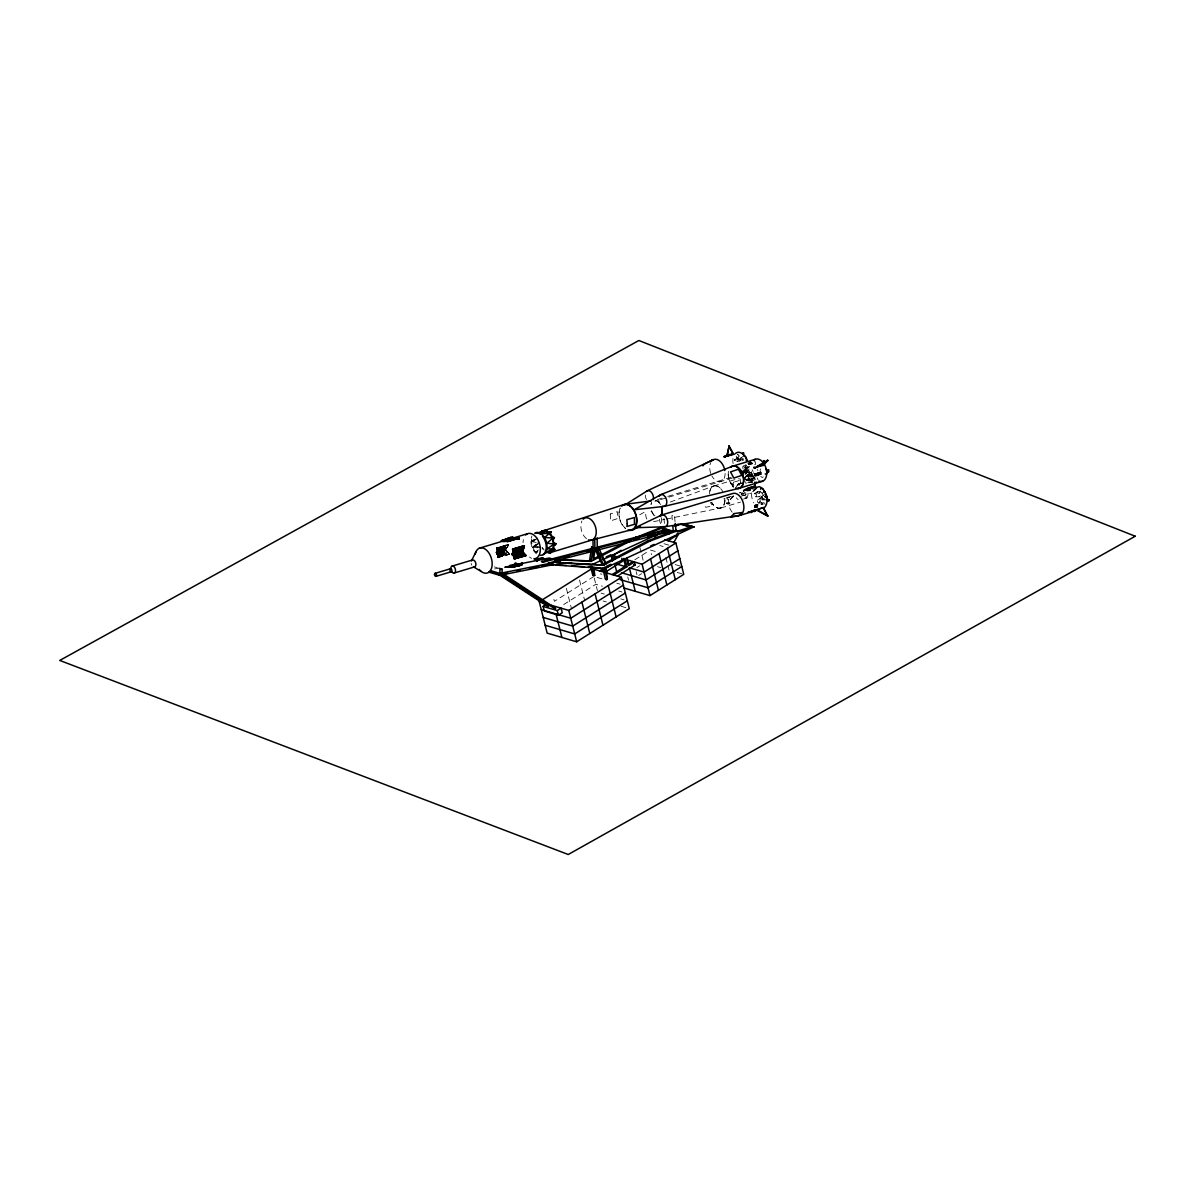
<?xml version="1.0" encoding="UTF-8"?>
<svg xmlns="http://www.w3.org/2000/svg" width="1195" height="1195" viewBox="0 0 1195 1195"><rect width="100%" height="100%" fill="white"/><g stroke="black" fill="none" stroke-linecap="round" stroke-linejoin="round"><path stroke-width="0.75" stroke-dasharray="5 3.75" d="M498.405 556.75L503.857 546.1L499.48 556.407L497.822 554.928L502.856 546.384L504.514 547.773L500.406 556.108C496.448 556.482 494.655 548.953 497.075 554.42L497.299 551.164L496.508 551.821M734.581 460.09L735.179 459.537M737.793 459.358L737.688 457.745L738.913 458.312M497.299 551.164L496.209 551.985L496.448 553.897L496.194 551.985M741.527 474.609L748.115 467.813L748.249 466.453M757.376 487.53L751.76 492.952L751.595 494.297A11.562 7.26 73.2 0 0 753.716 502.871M724.319 498.912L725.141 498.957L723.811 498.883M537.645 551.941L535.539 552.284L537.855 551.179M762.38 504.753L763.187 504.066M535.674 552.06L537.735 551.881M726.261 503.155L728.681 502.363L729.831 503.125L729.308 503.872L726.261 503.155L729.308 503.872M727.411 503.917L729.831 503.125M749.235 472.219L749.205 470.86M763.097 499.211L761.932 496.567L761.17 498.808M735.209 460.12L734.805 459.149L734.686 460.06M739.018 459.433L738.943 458.297M535.599 552.15L538.392 549.999M496.298 553.882L497.553 553.569L500.944 547.011L500.526 548.057M502.049 546.623L504.648 548.475L501.138 555.555M744.858 471.98L748.682 470.292M747.951 470.412L748.13 472.04L749.295 471.965M503.259 554.136L504.17 554.749L505.097 552.912C489.651 541.41 510.399 551.403 503.498 554.734M499.585 547.429L496.836 548.146L497.882 557.214L497.284 548.206L505.365 545.637M739.585 492.952L740.78 492.459L739.735 492.654M497.942 548.61L497.165 548.52L504.126 554.868M498.33 548.4C494.237 548.43 504.693 561.769 504.887 550.97L500.571 547.116L497.613 553.001L500.795 555.989M497.329 550.432L498.733 547.743L497.434 551.089L502.244 555.511L504.783 550.327M501.347 555.735L497.553 552.359L499.883 547.609L504.708 552.015M498.091 556.855L503.439 546.249L504.454 547.131L499.868 556.183L497.717 554.39L501.556 546.847L504.813 549.745M497.807 554.868L501.915 546.698C507.248 547.728 503.214 555.436 500.496 555.75M504.574 547.668L503.005 546.294L498.554 556.706L502.438 546.563L497.897 555.585L499.047 556.571M499.002 556.571L504.111 546.279M504.514 547.205L499.943 556.258L499.256 555.809M500.869 555.914L504.634 548.326M504.738 549.685L501.721 555.66L497.449 551.821L499.181 547.609M501.915 555.272L504.813 550.327L501.407 547.146M504.619 554.599L505.141 553.524L504.006 554.226M497.942 549.192L497.254 548.161L504.604 554.704M508.697 544.591L505.918 549.491L508.697 544.591L505.59 545.682M502.692 546.623L503.558 546.757M734.671 460.194L738.988 459.403M508.413 545.264L505.306 549.745L508.413 545.264L507.815 544.666M542.679 549.177L542.903 548.475M745.023 474.609L747.114 472.473L745.501 473.384M735.627 487.665L738.465 483.706L737.464 485.349M737.524 484.826L744.799 481.794M737.688 484.767L738.465 483.706L737.091 485.215M537.601 547.818L532.477 547.19M745.501 476.835L747.398 474.654L752.148 473.22M753.731 472.742L752.372 474.206L746.038 476.118L743.574 479.329L748.608 480.913L755.016 478.926M737.166 461.375L736.957 461.599A1.688 1.061 73.2 0 1 738.271 461.569L737.166 461.375L740.093 459.403M743.723 472.787L745.949 470.486L747.069 472.518M743.947 472.727L746.173 470.427L747.278 472.443L742.468 473.862M753.462 490.622L755.912 488.247M733.327 495.656L728.98 500.884L733.625 496.179L726.799 498.24L728.98 500.884M754.194 477.895L749.609 479.285L748.608 480.913L749.982 479.404L754.732 477.97M743.484 472.533L746.158 469.889L747.592 472.383M756.375 488.441L753.701 491.085L748.951 492.519M742.379 495.029L744.634 492.863M746.038 476.118L753.492 473.444M738.719 456.415L736.464 458.507L739.511 456.176L737.554 454.384L739.511 456.176M737.853 457.61L734.611 459.911M764.128 502.378L761.021 504.619L764.128 502.378L765.188 504.499M531.118 541.499L534.031 539.348M533.792 540.947L537.675 538.108M532.238 547.31L537.944 542.694M537.869 543.486L533.672 546.892L540.648 547.519M535.031 546.503L540.603 542.022M535.196 539.214L532.462 541.23L539.274 542.366M744.246 469.964L747.189 467.828M535.718 552.015L537.645 551.209M740.631 458.088L743.544 456.117M748.921 473.743L751.864 471.771M745.949 477.089L748.892 475.117M752.028 480.42L749.101 482.392A1.688 1.061 73.2 0 1 750.206 482.571M754.568 493.61L757.525 491.623M761.394 496.672L764.352 494.685M757.779 499.854L760.707 497.867M752.013 479.165L754.941 477.208M542.216 548.52L542.231 547.549M593.87 576.468L554.405 601.324L553.225 596.619M563.682 604.565L595.842 584.31L602.399 586.237M634.844 559.753L648.915 550.895M636.815 567.595L639.624 565.832M638.787 575.437L641.595 573.66M639.669 514.746L646.211 511.266M744.978 471.786L745.396 472.921L748.906 472.458M670.305 502.049L713.505 486.007M509.518 554.375L497.643 557.617L496.508 547.893L507.397 544.532L508.741 545.039M496.836 548.146C498.868 548.161 509.428 543.411 507.726 545.323M743.484 499.047L746.502 498.061L745.919 495.372L744.814 495.701L745.396 498.405L746.502 498.061M496.508 547.893L505.545 545.249M499.824 547.385L503.11 549.805M501.467 546.847L497.688 553.643L497.329 552.478M504.753 545.697L505.604 545.697M507.711 545.01L505.545 545.234L506.68 554.958M496.448 551.313L497.747 551.328M496.732 553.733L499.913 556.198M503.961 546.578L504.305 545.891L505.351 554.465L503.259 555.137L497.837 550.268M498.061 556.855L503.648 555.033L497.165 549.252M497.882 557.214L509.264 554.241L505.306 549.745M497.643 557.617L509.264 554.241M505.47 545.727L505.799 554.644L509.473 553.942L505.351 550.073L509.503 554.077M498.091 557.348L506.65 554.629L505.784 554.54M497.688 554.226L496.806 554.39M754.015 461.853L755.135 461.509L755.718 464.198L754.598 464.541M744.619 468.873L748.115 467.813M741.408 471.323L746.158 469.889M744.44 470.576L751.431 468.47L753.044 471.457M741.378 471.876L746.173 470.427M657.22 499.585L666.033 496.926M667.796 496.388L731.265 477.223M732.311 478.06L654.935 501.317M713.564 486.066L734.91 479.628M746.278 476.357L752.596 474.445M733.461 487.485L731.056 483.004L741.557 479.822M748.473 480.42L754.508 478.314M738.301 483.766L741.647 483.288M738.405 484.393L744.515 482.556M752.596 482.003L746.352 482.989A11.562 7.26 73.2 0 1 744.515 481.137M726.515 497.717L731.624 496.179M740.96 493.893L744.47 492.833M741.258 496.119L751.76 492.952M720.929 507.98L740.497 502.064M507.666 544.89L508.487 544.666M653.59 521.662L664.495 519.437M666.317 519.063L720.869 507.92M494.625 568.954L498.27 568.222M746.89 472.548L749.967 472.458L752.805 474.639M744.843 467.35L748.324 467.364M749.803 476.88L753.298 476.895M746.83 480.226L750.326 480.256M755.658 496.776A1.688 1.061 73.2 0 0 755.942 494.162A1.688 1.061 73.2 0 0 754.135 494.491A1.688 1.061 73.2 0 0 755.658 496.776L759.303 496.791A2.763 1.733 73.2 0 0 759.766 492.504A2.763 1.733 73.2 0 0 756.808 493.057A2.763 1.733 73.2 0 0 759.303 496.791M762.485 499.824L766.129 499.839M758.631 502.99L762.111 503.005M761.648 496.567L763.187 498.853A1.688 1.061 73.2 0 1 761.618 499.48A1.688 1.061 73.2 0 1 761.185 496.881M531.387 541.604L536.256 542.44M535.091 546.444L543.74 547.25M504.395 546.19L498.614 556.347M501.422 546.832L504.424 549.446M501.885 547.564L504.813 550.327M499.794 547.967L497.538 551.731M497.225 549.73L503.214 555.107L504.947 551.627L500.093 547.265M497.568 550.044L498.24 547.908L505.186 554.525M504.708 551.448L502.931 555.018M497.344 551.014L500.093 553.449M497.792 551.97L501.452 555.436M508.906 553.494L505.948 549.819M498.001 553.897L500.332 556.138M499.48 554.062L498.569 553.434M498.853 554.271L499.824 554.973M500.018 554.57L501.407 555.78M745.262 479.748L748.682 480.838M664.047 543.74L669.349 545.293M659.819 545.532L663.106 546.503M655.233 551.448L650.319 550.014L651.499 554.719M675.235 564.593L681.792 566.505M657.534 566.654L660.82 567.61M677.207 572.435L683.764 574.347M600.323 573.839L601.862 574.302M597.141 577.439L606.985 580.322M616.814 583.205L620.086 584.176M618.786 591.047L622.057 592.018M601.085 593.123L604.356 594.079M620.758 598.889L624.029 599.86M494.222 566.863L497.389 567.789M603.057 600.965L606.328 601.921M621.086 606.253L626.001 607.687M542.157 547.668L542.814 548.624M731.056 483.004L732.057 483.602A11.562 7.26 73.2 0 1 733.894 485.439M726.276 503.08L727.426 503.857M498.061 548.132L497.225 549.162L503.692 554.913M499.032 547.893L505.186 553.524M498.3 547.818L505.306 554.077M745.456 470.083L755.793 479.628M752.387 474.505L753.627 476.297M752.088 474.534L754.433 478.642M705.214 506.665L705.901 507.352L712.534 505.649L710.248 502.408M542.859 548.326L542.664 548.311A10.382 6.513 73.2 0 0 544.248 550.103M747.383 475.296L749.609 479.285M752.76 488.874L753.686 490.547M736.18 456.176L737.27 458.253M762.126 492.28L763.142 495.357M754.732 478.239L754.926 479.001M665.854 557.482L669.006 570.015M639.908 547.489L641.088 552.195M641.879 555.331L643.851 563.174M636.188 571.613L636.98 574.75M627.748 576.931L628.54 580.068M594.259 578.036L597.41 590.584M579.53 580.053L584.654 600.443M566.37 588.328L571.494 608.718M740.392 480.002L740.795 483.437M508.726 553.853L508.816 554.599M505.336 545.323L506.396 554.719M497 547.952L498.121 557.677M675.041 521.647L674.428 514.731L671.904 515.672L672.516 522.603M663.972 518.391L664.435 523.589M661.283 517.614L661.91 524.545M732.162 512.222A11.562 7.26 73.2 0 1 729.607 496.298M741.423 494.775A11.562 7.26 73.2 0 1 742.229 492.489M660.701 523.664A6.139 3.854 73.2 0 1 659.565 519.108M764.755 499.211A2.659 1.673 73.2 0 1 764.352 498.733M759.706 491.279A1.688 1.061 73.2 0 1 759.213 493.52A1.688 1.061 73.2 0 1 757.69 491.653A1.688 1.061 73.2 0 1 758.959 490.383M761.902 493.251A2.659 1.673 73.2 0 1 760.513 491.175M725.126 473.444A11.562 7.26 73.2 0 1 720.361 481.69A11.562 7.26 73.2 0 1 711.966 476.133M710.741 473.414A11.562 7.26 73.2 0 1 710.741 462.54M733.103 463.526A11.562 7.26 73.2 0 1 733.103 457.894M646.495 499.585A6.139 3.854 73.2 0 1 645.3 495.029M745.366 464.691A1.688 1.061 73.2 0 1 745.381 467.23A1.688 1.061 73.2 0 1 743.663 465.945M749.713 466.244A2.659 1.673 73.2 0 1 747.861 467.096A2.659 1.673 73.2 0 1 746.307 464.377M743.693 460.209A2.659 1.673 73.2 0 1 742.976 458.312M739.481 461.554A2.659 1.673 73.2 0 1 740.332 459.373A2.659 1.673 73.2 0 1 742.289 460.269M743.873 465.527A2.659 1.673 73.2 0 1 746.337 468.739A2.659 1.673 73.2 0 1 743.917 470.173M743.17 469.112A2.659 1.673 73.2 0 1 743.156 466.065M738.181 499.644A11.562 7.26 73.2 0 1 736.344 497.807M732.669 486.843A11.562 7.26 73.2 0 1 735.059 480.136M738.57 478.777A11.562 7.26 73.2 0 1 740.571 479.225M748.07 493.221A11.562 7.26 73.2 0 1 745.68 499.928M724.947 500.212A11.562 7.26 73.2 0 1 720.002 508.219A11.562 7.26 73.2 0 1 711.652 502.408M709.546 493.834A11.562 7.26 73.2 0 1 714.476 485.812A11.562 7.26 73.2 0 1 722.826 491.638M646.839 519.078A6.139 3.854 73.2 0 1 646.988 510.952M650.976 511.116A6.139 3.854 73.2 0 1 653.784 516.374M724.887 500.152A11.562 7.26 73.2 0 1 719.943 508.174A11.562 7.26 73.2 0 1 711.593 502.348M709.8 491.085A11.562 7.26 73.2 0 1 721.212 489.203M745.441 481.869A2.659 1.673 73.2 0 1 746.098 483.796M739.839 483.796A1.688 1.061 73.2 0 1 740.825 482.825M738.958 485.678A2.763 1.733 73.2 0 1 739.317 484.572M745.71 492.624A2.763 1.733 73.2 0 1 744.679 495.611A2.763 1.733 73.2 0 1 742.289 493.251M531.67 558.334A13.055 8.126 73.3 0 1 529.43 557.034M523.081 542.679A13.055 8.126 73.3 0 1 523.38 539.602M471.816 565.19A3.615 2.256 73.3 0 1 471.203 563.428M586.521 538.721A11.547 7.245 73.2 0 1 581.92 521.005M625.493 528.235A13.19 8.275 73.2 0 1 620.25 507.994A13.444 8.44 73.2 0 0 625.568 528.668M536.51 553.823A11.547 7.245 73.2 0 1 531.924 536.092M660.596 504.589A6.139 3.854 73.2 0 1 658.639 498.763M653.635 514.597A8.574 5.377 73.2 0 1 651.559 510.833A8.514 5.348 73.2 0 0 654.994 515.852M659.416 502.841A8.574 5.377 73.2 0 0 653.71 500.63A8.514 5.348 73.2 0 1 659.371 502.856M751.371 482.601A2.763 1.733 73.2 0 1 752.223 480.3A2.763 1.733 73.2 0 1 754.269 481.182M752.955 482.287A1.688 1.061 73.2 0 1 751.64 480.524A1.688 1.061 73.2 0 1 752.536 479.016A1.688 1.061 73.2 0 1 753.851 480.778M754.314 479.419A2.763 1.733 73.2 0 1 754.389 478.105M757.167 477.88A2.763 1.733 73.2 0 1 757.929 479.837M752.82 476.656A2.659 1.673 73.2 0 1 751.282 472.996A2.659 1.673 73.2 0 1 753.642 472.13M535.36 551.761A11.666 7.319 73.2 0 1 531.805 538.034M763.291 476.835A2.659 1.673 73.2 0 1 760.797 476.312M757.929 470.546A2.659 1.673 73.2 0 1 757.212 469.471M760.393 468.873A2.659 1.673 73.2 0 1 760.02 470.576M741.736 494.192L741.736 494.611A1.688 1.061 73.2 0 0 741.318 492.982L741.736 494.192M610.286 513.984L610.57 520.871L617.666 518.555L617.382 511.669L610.286 513.984M747.398 474.654L743.574 479.329L749.982 479.404L747.398 474.654M505.082 554.555L497.822 548.087L505.037 554.555M760.02 499.346A2.763 1.733 73.2 0 0 762.574 503.005A2.763 1.733 73.2 0 0 762.948 498.673A2.763 1.733 73.2 0 0 760.02 499.346M757.376 500.75A1.688 1.061 73.2 0 0 758.93 502.976A1.688 1.061 73.2 0 0 759.154 500.346A1.688 1.061 73.2 0 0 757.376 500.75M740.258 458.746A1.688 1.061 73.2 0 0 740.945 460.926A1.688 1.061 73.2 0 1 740.273 458.746A1.688 1.061 73.2 0 1 741.542 458.103A1.688 1.061 73.2 0 1 742.468 460.15A1.688 1.061 73.2 0 0 741.557 458.088A1.688 1.061 73.2 0 0 740.273 458.746M651.604 502.766A8.574 5.377 73.2 0 0 651.021 504.499A8.514 5.348 73.2 0 1 651.604 502.781M748.518 474.654A1.688 1.061 73.2 0 0 750.087 476.88A1.688 1.061 73.2 0 0 750.296 474.221A1.688 1.061 73.2 0 0 748.518 474.654M748.219 476.611A2.763 1.733 73.2 0 0 750.789 480.226A2.763 1.733 73.2 0 0 751.117 475.894A2.763 1.733 73.2 0 0 748.219 476.611M745.546 478A1.688 1.061 73.2 0 0 747.114 480.226A1.688 1.061 73.2 0 0 747.323 477.567A1.688 1.061 73.2 0 0 745.546 478M728.517 471.308A11.562 7.26 73.2 0 0 733.73 486.798A11.562 7.26 73.2 0 1 728.577 471.368"/><path stroke-width="1.5" d="M553.509 544.173L554.062 544.83L555.75 543.665L554.375 545.368L553.509 543.979M491.533 571.509L499.988 574.676L507.845 573.107M553.733 564.548L499.824 575.348L499.943 569.627L502.124 569.193L502.049 572.928M541.768 565.623L549.625 564.727M560.201 563.248L560.231 561.277L555.496 559.887M763.067 461.375L764.143 460.747M767.758 500.182L768.654 499.405M768.161 501.258L769.221 500.317M630.826 540.767L591.047 561.381L589.508 560.918L591.615 547.011L594.886 548.744L598.561 547.639L606.149 563.786L604.416 563.428M517.196 565.623L516.643 566.176L516.613 563.368L516.613 564.428M755.613 482.66L754.822 486.38M748.399 463.511L750.46 462.301L751.954 463.555L749.549 464.272L748.399 463.511L749.564 464.213L751.625 463.077M523.739 546.249L524.396 545.771L521.647 546.473L523.29 556.258L526.039 555.541L519.153 556.915M767.877 469.755L768.549 471.95M757.496 504.798L757.286 506.785L754.852 507.068L755.091 505.53L757.496 504.798L755.091 505.53M558.364 559.798L591.047 561.381L593.108 548.221L592.989 539.617M595.17 549.401L593.347 560.186L593.108 548.221L591.615 547.011M515.09 538.273L502.169 540.409M514.134 549.013L523.978 546.19M553.882 538.601L553.823 537.451L552.613 537.272L553.24 539.02C555.197 537.063 551.537 538.9 553.688 537.526M553.315 549.222C554.271 548.087 550.731 549.924 554.181 549.117L553.016 550.596L554.943 549.401L553.404 548.998L552.762 550.268L554.465 548.953M726.724 456.49L729.144 445.959L733.536 454.444M727.008 456.191L729.144 445.959M521.647 546.473L512.565 549.132L514.253 558.902L525.815 555.6L522.932 551.746L523.903 545.756M524.396 545.771L522.364 551.731L525.352 555.585M751.745 511.55L748.175 512.087L751.476 512.446L751.745 511.55L750.639 511.34M548.968 532.358L551.239 532.104L548.968 532.358L550.133 533.493L551.179 532.492M550.133 533.493L549.088 532.014M548.445 552.956A11.547 7.245 73.2 0 0 550.312 552.598L551.119 552.538L549.327 552.702L551.911 551.492L553.927 547.4L553.121 538.691L554.465 537.556L552.329 537.496L553.703 538.885M749.594 490.159L748.638 487.904L754.971 485.992L756.375 488.441M754.493 486.47L755.703 488.307M517.286 538.616L518.301 539.363L516.374 538.736L507.711 541.484L501.392 541.141L512.819 537.227M503.678 539.826L512.386 539.229L512.132 537.914L507.203 538.661L507.666 541.589L517.569 538.646M754.792 511.43L751.655 511.012L754.792 511.43C756.749 509.488 752.447 512.207 755.15 510.549M548.072 606.657L497.538 573.719M742.618 452.98L743.514 452.905M509.1 538.826L501.601 541.156L507.77 540.767L509.249 538.004L509.623 540.095L506.351 540.663L506.082 539.02M513.073 538.885L512.834 537.556L513.357 538.84M510.952 538.99L510.116 539.602M502.483 540.424L514.552 538.512M513.775 538.049L502.99 540.409L503.663 539.856M503.722 540.454L514.642 538.333M503.737 540.513L504.678 539.572M504.141 540.543L504.663 539.513L504.678 540.573M511.415 537.855L510.519 539.767L505.112 540.588L505.575 539.199L513.387 538.049M504.932 539.632L505.112 540.588L505.679 539.169L505.829 540.648L506.71 538.84L507.188 540.737L508.233 538.392L511.296 537.855L511.833 539.408L511.729 537.869L510.997 539.617L510.892 537.825M505.814 540.588L506.59 538.855L506.77 540.708M506.232 540.678L507.203 538.661L507.203 540.708L508.233 538.333L508.472 540.528L510.086 537.765L508.099 540.528M506.68 540.558L507.576 538.527M507.502 540.752L508.741 538.168L508.921 540.379L510.086 537.78M507.965 540.678L509.13 538.019L509.399 540.23L508.995 538.288M509.996 539.886L510.579 537.795M510.22 539.378L510.877 537.84M511.983 539.348L512.685 537.944L513.297 538.646M512.685 538.034L512.461 539.184L513.491 538.004M513.118 537.586L513.566 538.826L514.627 538.094M514.462 538.542L514.716 538.079M515.164 563.203L514.687 564.249L515.448 563.218M514.433 554.659L517.928 557.423L520.542 552.448M522.394 563.114L520.632 564.354L521.393 563.323L522.469 563.801M476.088 551.463L471.457 560.933A3.615 2.256 73.3 0 1 475.595 562.561A3.615 2.256 73.3 0 1 473.504 566.848M518.436 557.273L519.317 557.019M514.044 549.536C531.297 563.442 519.81 552.463 513.701 550.223L521.513 556.362L522.992 556.004L514.447 558.498L523.5 556.019L514.477 549.327M513.76 550.805L514.955 549.536M520.841 556.586L513.79 550.88L514.582 549.401L522.693 555.765L526.039 555.541M515.105 549.237L513.91 551.537L520.378 556.721L514.029 552.18C513.731 544.278 526.368 554.659 521.379 556.437M514.059 552.18L515.628 549.088M519.631 556.691L514.149 552.822L516.061 548.878L522.708 554.002M513.835 550.88L520.945 556.497L522.544 553.464L516.703 548.729L514.253 553.464L518.585 556.989M514.507 554.734C515.015 542.127 526.935 552.404 519.944 556.228M515.06 556.287L516.793 557.781L514.627 555.361L518.54 548.61M514.582 555.316L518.227 548.371L522.23 551.537L519.526 556.96M516.972 557.736L514.716 556.034C516.106 543.142 526.726 548.744 519.213 556.795M521.617 547.594L515.852 557.96L514.97 557.288L519.706 547.878L520.676 547.937M515.657 557.766L514.926 557.393L516.778 553.763M519.78 547.952L518.481 550.118M513.88 549.939L515.09 558.259L517.838 557.482L521.692 548.385L520.706 547.594L515 557.871L520.363 547.698L521.812 548.863L517.525 557.572M515.628 557.766L520.826 547.654M521.349 547.4L516.315 557.916L515.105 557.916M516.001 557.662L521.528 547.683M520.258 547.803L521.752 548.968L520.393 552.747M517.226 557.004L518.57 557.243L521.976 550.253L519.138 547.997L514.761 556.601L516.389 557.826M518.705 548.206L522.11 550.895L518.54 557.243M519.944 556.795L522.334 552.18M521.154 556.108L522.633 553.524M516.494 549.102L522.663 554.107L520.587 556.362M522.499 556.048L522.902 555.376L515.164 549.132M553.016 550.596L554.719 549.267M673.816 542.485L678.267 534.404L676.728 533.956M724.334 457.102L725.156 457.117M512.789 552.777C510.638 555.57 515.702 557.796 512.565 552.762L513.163 552.583C516.419 557.497 509.458 554.794 513.327 553.24L513.611 554.346M623.476 504.708L542.41 531.163M764.412 462.54L763.963 460.538M503.334 541.126C506.486 540.439 504.992 542.545 503.513 540.857M508.577 540.498L508.532 538.362M702.929 465.841L704.243 464.108L712.713 459.821L710.965 460.867M509.085 567.013L505.843 567.132L507.994 567.028M507.457 567.177L505.814 567.028L507.89 567.028M514.731 565.579L513.581 566.759L509.055 567.207L518.809 565.758M509.772 567.222L512.431 565.758L512.535 566.968M510.892 566.131L522.334 564.682M510.175 567.237L511.311 566.012M504.753 567.222L511.027 567.237L514.343 565.564M513.686 565.608L511.535 567.162L511.55 565.922M513.686 566.759L513.536 565.564L512.028 567.057L511.998 565.847L512.162 567.042L513.82 565.564M515.135 565.593L514.074 566.669L513.716 564.608L509.996 565.369M516.374 565.608L514.612 566.564L514.253 565.564L512.67 566.953L512.521 565.728M515.852 566.251L514.731 566.549L514.642 565.579M515.971 565.593L515.12 566.46L515.045 565.579L512.431 565.803M507.053 567.162L516.15 566.266L522.334 564.145M518.735 565.668L510.698 566.31L518.436 565.653M511.445 566.042L510.265 566.639M767.668 460.194L763.306 465.423L756.211 466.961L767.668 460.194L763.306 465.423M756.301 509.906L763.411 507.546L767.698 516.135L756.301 509.906L763.411 507.546M554.151 544.786C553.554 542.321 557.811 544.188 554.062 545.264M542.515 531.521L540.648 531.88L542.739 530.879M540.842 532.268L541.783 531.446C545.503 530.55 538.437 532.821 542.261 531.641M595.215 548.624L597.127 551.567M505.933 567.281L506.799 567.147L505.933 567.072M725.096 457.028L724.588 457.058M554.136 545.293L555.869 543.8L554.047 543.471L555.615 543.785L554.062 544.83M544.726 530.49L546.533 530.49L545.204 530.341M748.638 487.904L743.663 490.772L748.638 487.904L750.042 490.353L746.86 490.562M549.879 533.343L550.522 532.716C547.19 532.865 551.089 534.643 549.341 532.776M730.25 454.787L732.206 453.398L733.715 454.279L730.25 454.787L733.715 454.279M731.31 454.996L733.267 453.592M726.784 455.833L728.875 454.384L730.354 455.265L726.784 455.833L730.369 455.265M727.904 456.012L729.981 454.563M547.011 548.878L554.196 544.054L546.952 543.157L553.031 538.049L544.621 537.496L549.446 533.343L540.708 533.762L545.338 531.118L536.689 533.224L541.634 532.193M536.017 560.485L535.24 559.813L542.037 557.632L543.83 559.096L547.459 559.275M535.24 559.813L536.779 560.261L543.576 558.095M593.108 548.221L541.425 561.62L543.202 562.143L668.632 529.893L669.11 531.775L554.913 560.963M547.848 563.517L554.644 561.336L556.437 562.8L603.654 565.071L649.961 541.096L677.341 530.744L677.684 532.074L693.892 526.861L604.192 568.521L548.102 564.518L547.848 563.517L549.386 563.965L556.183 561.784M606.642 572.958L621.4 577.29L629.272 608.658L576.662 641.79L547.161 633.126L539.274 601.757L591.898 568.626M614.006 554.704L621.056 550.283M543.113 606.433L557.243 610.585L561.097 608.165L562.247 612.736L558.394 615.156L544.248 611.004L543.113 606.433L546.952 604.013M590.509 566.161L592.765 575.168L594.737 575.348L593.84 567.207M599.576 570.881L604.013 568.088M658.37 533.866L654.068 536.585L657.594 537.616M592.765 575.168L594.737 575.348M601.115 571.329L611.452 564.832M606.298 571.509L622.565 561.262L621.818 558.304M607.344 579.052L604.192 568.521L602.653 568.073L605.372 578.873L607.344 579.052L606.089 567.64L604.551 567.192M612.184 574.586L625.478 566.221L627.016 566.669L625.06 558.902L623.521 558.453L625.478 566.221M628.57 564.264L632.887 561.545M613.722 575.034L627.016 566.669M668.199 540.737L678.267 534.404M617.427 576.139L635.172 564.966L634.426 561.994L628.66 565.623L626.778 558.11M539.274 601.757L568.775 610.421L621.4 577.29M628.54 564.623L627.36 559.917L642.103 564.249L675.877 542.993L683.764 574.347L649.99 595.618L623.76 587.925M623.372 585.132L570.747 618.263L541.245 609.599M677.849 550.82L644.075 572.091L629.332 567.759L635.232 591.286M625.343 592.974L572.719 626.105L543.217 617.442M679.821 558.663L646.047 579.933L621.46 572.719M627.3 600.816L574.69 633.947L545.189 625.284M681.792 566.505L648.019 587.776L620.16 579.605M624.507 505.141L647.346 490.801L713.594 459.552M756.495 467.484L767.952 460.717M634.694 509.518L660.775 494.64L732.296 466.289L755.359 459.253M593.631 558.782L626.075 541.992M630.945 539.468L663.195 526.592M606.044 562.591L648.422 540.648L675.802 530.296L677.341 530.744M632.379 530.042L640.311 526.144M635.531 527.548L661.701 514.985L732.475 493.58A11.562 7.26 73.2 0 1 743.38 503.274A11.562 7.26 73.2 0 1 737.987 515.732L664.629 526.786L635.576 527.727M544.845 552.852L553.031 549.013L548.52 548.908M545.547 530.655L546.145 530.371C543.247 530.64 546.952 532.567 545.264 530.52M606.179 556.945L610.914 554.749L612.482 560.963M647.511 537.899L654.158 534.837M591.585 564.817L599.815 561.038M602.967 559.574L659.789 533.403M674.996 526.397L680.074 524.067L689.56 526.846M606.134 566.46L610.884 564.279M650.588 545.995L653.964 544.427M687.932 528.788L692.353 526.412L677.789 531.103M516.106 564.473L510.235 566.161M552.613 537.272L553.24 539.02M522.066 564.682L511.027 567.237M514.104 564.608L514.97 564.249M540.648 531.88L542.097 531.297M519.526 564.727L520.915 564.369M598.561 547.639L597.261 548.132L597.112 537.81M672.815 526.054L673.278 531.252L662.209 527.996L637.353 537.406L635.815 536.943M519.033 537.645L519.302 539.184M541.977 531.626L541.036 532.029A11.547 7.245 73.2 0 1 553.195 538.855M512.535 537.212L510.205 537.496L510.474 539.856M502.781 541.38L505.5 540.991M512.565 549.132L524.187 545.831M512.625 549.461L524.261 546.264M674.996 525.188L678.297 524.127M501.392 541.141L508.891 538.811M507.711 541.484L516.195 538.885L516.061 537.959M756.211 466.961L761.32 465.423M758.183 473.086L760.588 472.354L758.183 473.086L758.302 474.624L760.856 474.146L760.588 472.354M754.732 474.086L757.436 473.593L757.585 475.222L754.881 475.715L754.732 474.086L757.436 473.593M758.302 474.624L760.856 474.146M754.881 475.715L757.585 475.222M739.585 488.143L762.724 481.167M748.548 488.202L754.881 486.231L755.912 488.247M550.312 552.598L592.361 539.901L632.17 529.579M763.874 492.116L764.994 491.787L766.518 496.627L765.397 496.956M754.852 507.068L757.286 506.785M739.869 515.418L757.645 510.041M479.27 548.206L527.428 533.747M451.949 566.161L472.324 560.037M435.04 573.376L450.381 568.775M436.055 576.319L451.396 571.718M454.324 572.988L474.699 566.863M512.954 538.049L512.595 539.154L512.521 538.034M514.253 558.902L523.052 556.317L521.393 546.892L523.634 555.869M521.573 547.355L513.581 549.595L522.036 556.198M516.643 565.549L522.514 564.204M544.666 553.121L549.879 551.791M597.261 547.161L666.855 529.37M563.831 557.707L569.193 556.332M587.029 551.776L592.391 550.402M633.425 539.916L638.772 538.542M647.705 536.271L653.053 534.897M661.97 532.611L667.333 531.252L670.425 532.104M664.689 506.277L739.645 488.202M550.91 552.553L549.849 552.807M516.554 564.637L521.901 563.368L522.245 564.189M522.245 563.368L516.763 564.637L516.808 566.116M518.316 564.204L549.162 558.02L552.329 558.946M553.151 562.696L499.868 573.376L490.383 570.583M560.231 561.277L554.898 562.337L554.644 561.336M517.062 571.255L520.198 570.627M529.4 568.775L538.84 566.893M520.109 565.593L510.982 567.356L511.027 566.027M521.662 546.817L523.29 556.258M513.865 538.676L513.641 537.78M743.454 454.936L743.708 453.054M510.385 538.347L511.579 538.243L510.668 538.362M504.678 541.126L502.811 541.499L504.096 541.335M518.018 539.333L518.884 538.377M555.66 543.65L554.107 543.486L555.57 543.665M625.687 504.26L651.409 500.854M634.739 509.697L663.688 506.441M768.534 471.891L768.833 470.023M516.195 537.914L518.824 537.735M512.267 553.569L512.76 555.496M515.299 538.676L519.093 538.706L513.282 537.675M515.553 538.691L519.093 538.706M508.054 566.535L520.034 564.697L513.79 564.608L514.179 566.654M507.8 566.594L510.907 566.669M520.871 547.549L521.408 548.146M519.631 548.236L515.389 556.541M517.062 548.624L522.514 552.897L520.437 556.646L514.253 551.791M517.032 548.938L514.164 553.404L518.63 556.885M515.822 549.282L516.808 549.356M518.003 549.341L519.033 549.431M516.15 549.521L517.121 549.61M518.331 549.581L519.332 549.67M516.464 549.775L517.435 549.849M518.63 549.834L519.646 549.924M514.582 549.984L515.583 550.029M520.886 550.91L521.528 551.418M521.961 551.358L522.872 551.418L524.097 545.981L522.32 551.403L518.242 548.266M521.662 551.687L522.932 551.746M521.976 551.926L525.785 555.376L522.424 552.06M518.944 552.165L517.898 552.419M521.468 552.09L522.245 552.538M516.076 552.269L517.062 552.329M518.242 552.299L519.272 552.404M514.208 552.463L515.209 552.523M514.537 552.702L515.523 552.777M519.885 552.897L519.123 554.121M515.881 553.599L514.926 553.031M517.973 553.778L518.779 554.226M520.975 553.912L521.961 553.972M516.942 554.047L517.928 554.136M522.633 554.107L521.304 555.809M517.256 554.286L518.257 554.375M519.437 554.361L520.437 554.42M517.599 554.54L518.57 554.614M515.702 554.734L516.703 554.809M519.541 555.003L520.348 555.436M515.867 555.287L516.957 556.078M519.989 555.884L520.975 556.497M516.255 556.272L517.256 556.332M515.732 556.422L516.479 556.795M516.598 556.497L517.584 556.571L516.464 556.975M515.448 558.17L515.105 556.855M516.076 557.572L514.806 556.75M764.755 496.552L766.518 496.627M542.037 557.632L542.291 558.648L545.921 558.812M549.566 558.991L553.195 559.17M558.633 559.439L589.508 560.918M556.721 562.427L603.654 565.071L605.731 562.935L603.654 565.071L596.081 548.341M510.205 537.496L516.479 537.929L507.546 540.917L501.273 540.469M510.101 539.991L509.936 537.75L516.031 538.064M509.951 537.81L514.149 538.497M516.643 538.826L515.941 538.049M559.17 562.486L571.778 563.398M577.185 563.786L589.792 564.682M566.37 565.459L555.496 564.682L557.034 565.13M571.822 565.847L584.519 566.759M588.149 567.028L600.846 567.939M750.355 512.237L751.476 512.446M682.868 523.634L693.892 526.861M682.942 523.933L693.966 527.159M681.538 524.067L691.128 527.309M665.779 530.789L662.687 529.878L662.209 527.996M664.749 532.313L669.499 533.702M664.674 539.692L675.877 542.993M648.422 540.648L649.961 541.096M614.14 556.048L618.741 557.393M633.634 564.503L635.172 564.966M616.217 563.92L626.046 566.803M593.437 569.074L603.878 572.151M542.291 558.648L543.83 559.096M605.372 578.873L606.911 579.321M535.763 559.484L537.556 560.933M541.947 561.291L543.725 561.814M548.371 563.189L549.909 563.637M498.972 568.252L502.124 569.193M488.755 572.106L499.824 575.348M756.599 509.608L767.982 515.837M474.281 567.326L481.271 571.494M503.558 574.123L555.705 608.374M501.541 573.779L555.227 609.047M499.555 574.063L548.624 606.298M751.954 463.555L750.46 462.301M519.825 564.697L519.691 565.623M519.795 547.848L521.871 549.61L518.077 557.034L514.313 554.017L517.151 548.639L514.388 554.092L516.494 555.869M516.673 548.729L522.544 553.464M516.882 556.168L518.077 557.124M589.538 560.171L591.047 561.381M596.798 551.672L594.886 548.744L594.751 538.407M728.86 446.273L732.759 453.069M763.127 507.845L767.698 516.135M769.027 499.749L769.296 500.615M676.146 531.626L675.19 523.38M667.437 548.296L675.324 579.665M658.998 553.614L666.87 584.982M650.543 558.931L658.43 590.3M642.103 564.249L649.99 595.618M614.17 554.42L615.305 558.916M612.452 555.212L613.632 559.857M614.962 564.996L616.545 571.27M608.24 585.58L616.127 616.934M592.048 566.624L594.303 575.631M595.08 593.855L602.967 625.224M581.935 602.146L589.807 633.499M568.775 610.421L576.662 641.79M549.386 563.965L549.64 564.966M557.243 610.585L558.394 615.156M555.989 613.931L561.904 637.458M536.779 560.261L537.033 561.262M518.615 537.929L518.749 538.691M512.55 537.929L512.864 539.064M511.818 537.884L512.072 539.318M510.489 537.795L510.848 539.737M510.355 537.556L511.326 539.572L510.982 537.825L510.026 539.916L509.638 537.855M508.039 538.452L508.159 540.469M507.546 538.601L507.77 540.767L507.741 538.482L506.65 540.708L506.217 538.975L505.41 540.618L505.201 539.318M505.709 539.154L505.933 540.663M505.141 540.498L504.469 539.707M513.267 549.401L514.836 558.498M512.984 549.147L514.672 558.916M507.711 567.147L508.697 566.654L507.875 567.177M592.839 571.643L593.198 574.9M521.901 563.368L521.991 564.13M516.33 564.428L516.285 563.353L516.345 566.161M515.448 565.593L515.359 566.34M514.985 565.638L514.851 566.4M513.417 565.564L513.566 566.774M513.058 565.638L513.178 566.848M511.505 567.177L511.475 565.952L511.161 567.207M757.212 473.339L757.346 474.983M554.346 543.576L554.375 545.368M762.993 508.428A11.562 7.26 73.2 0 0 766.802 497.762A11.562 7.26 73.2 0 0 759.497 486.679L747.009 489.382A11.562 7.26 73.2 0 0 743.499 490.757M660.178 516.464A6.139 3.854 73.2 0 1 667.258 519.407A6.139 3.854 73.2 0 1 663.554 526.547M765.248 494.611A2.659 1.673 73.2 0 1 767.1 496.866A2.659 1.673 73.2 0 1 766.503 499.585M760.528 489.278A2.659 1.673 73.2 0 1 762.649 488.65A2.659 1.673 73.2 0 1 763.919 491.907M735.104 453.771A11.562 7.26 73.2 0 1 747.219 460.628M711.981 460.747A11.562 7.26 73.2 0 1 724.857 470.516M646.495 491.399A6.139 3.854 73.2 0 1 651.439 492.355A6.139 3.854 73.2 0 1 653.351 499.585M743.977 456.012A2.659 1.673 73.2 0 1 746.083 457.476A2.659 1.673 73.2 0 1 746.173 460.553M475.222 554.077A13.055 8.126 73.3 0 1 486.544 550.163A13.055 8.126 73.3 0 1 491.354 568.775A13.055 8.126 73.3 0 1 479.195 569.447M525.636 535.001A13.055 8.126 73.3 0 1 539.214 542.874A13.055 8.126 73.3 0 1 533.896 558.782M450.814 569.537A3.615 2.256 73.3 0 1 453.144 566.176A3.615 2.256 73.3 0 1 455.444 571.359A3.615 2.256 73.3 0 1 451.919 572.046M449.888 569.477A1.553 0.971 73.3 0 1 451.411 569.178A1.553 0.971 73.3 0 1 451.62 571.568A1.553 0.971 73.3 0 1 449.992 570.627M630.049 529.997A13.19 8.275 73.2 0 0 636.308 523.634L636.621 520.557A13.19 8.275 73.2 0 0 631.244 506.994A13.19 8.275 73.2 0 0 621.654 505.978A13.444 8.44 73.2 0 1 636.248 515.732A13.444 8.44 73.2 0 1 627.898 529.997M583.145 519.227A11.547 7.245 73.2 0 1 595.693 527.607A11.547 7.245 73.2 0 1 588.508 539.856M534.748 533.224A11.547 7.245 73.2 0 1 540.603 534.389M542.455 536.196A11.547 7.245 73.2 0 1 546.19 548.475A11.547 7.245 73.2 0 1 540.498 555.361M541.962 532.611A10.382 6.513 73.2 0 1 552.732 539.767A10.382 6.513 73.2 0 1 547.833 551.806M661.492 506.605A8.574 5.377 73.2 0 1 660.536 515.986M661.433 506.59A8.514 5.348 73.2 0 1 660.491 515.896M754.867 482.466A2.763 1.733 73.2 0 1 754.672 484.961M756.913 482.272A2.763 1.733 73.2 0 1 755.972 482.153M535.45 532.776A11.666 7.319 73.2 0 1 546.055 540.902A11.666 7.319 73.2 0 1 543.142 554.779M753.731 460.314A11.562 7.26 73.2 0 1 766.234 469.023A11.562 7.26 73.2 0 1 758.84 481.017M737.718 488.456A11.562 7.26 73.2 0 0 742.678 474.549A11.562 7.26 73.2 0 0 730.608 467.29A11.562 7.26 73.2 0 1 743.17 476.058A11.562 7.26 73.2 0 1 735.776 488.053M659.237 496.119A6.139 3.854 73.2 0 1 666.332 499.062A6.139 3.854 73.2 0 1 662.627 506.202M765.622 469.112A2.659 1.673 73.2 0 1 767.175 472.473A2.659 1.673 73.2 0 1 765.203 473.922M550.178 551.896L549.341 551.433L550.178 551.896M753.806 467.618L754.971 468.395L753.866 467.484M754.105 467.35L755.27 468.126L754.239 467.305M627.241 523.724L626.882 526.472L634.44 524.351L634.411 517.54L626.837 519.676L627.241 523.724M755.061 510.101L753.731 510.638L755.061 510.101M511.624 539.378L512.252 537.974L511.535 539.423M724.08 456.639L725.32 456.042L724.08 456.639M734.148 513.596L730.623 517.032L738.39 515.911L741.901 512.476L734.148 513.596M753.746 510.534L754.971 510.011L753.821 510.459M1135.25 536.226L568.237 854.5L59.75 660.432L638.862 340.5L1135.25 536.226M605.611 563.024L602.116 564.623L594.886 548.744L596.2 548.251L605.611 563.024M738.405 469.232L730.533 471.92L733.835 478.075L741.707 475.401L738.405 469.232M434.547 574.078A1.553 0.971 73.3 0 0 435.816 576.363A1.553 0.971 73.3 0 0 436.28 574.108A1.553 0.971 73.3 0 0 434.547 574.078"/></g></svg>
